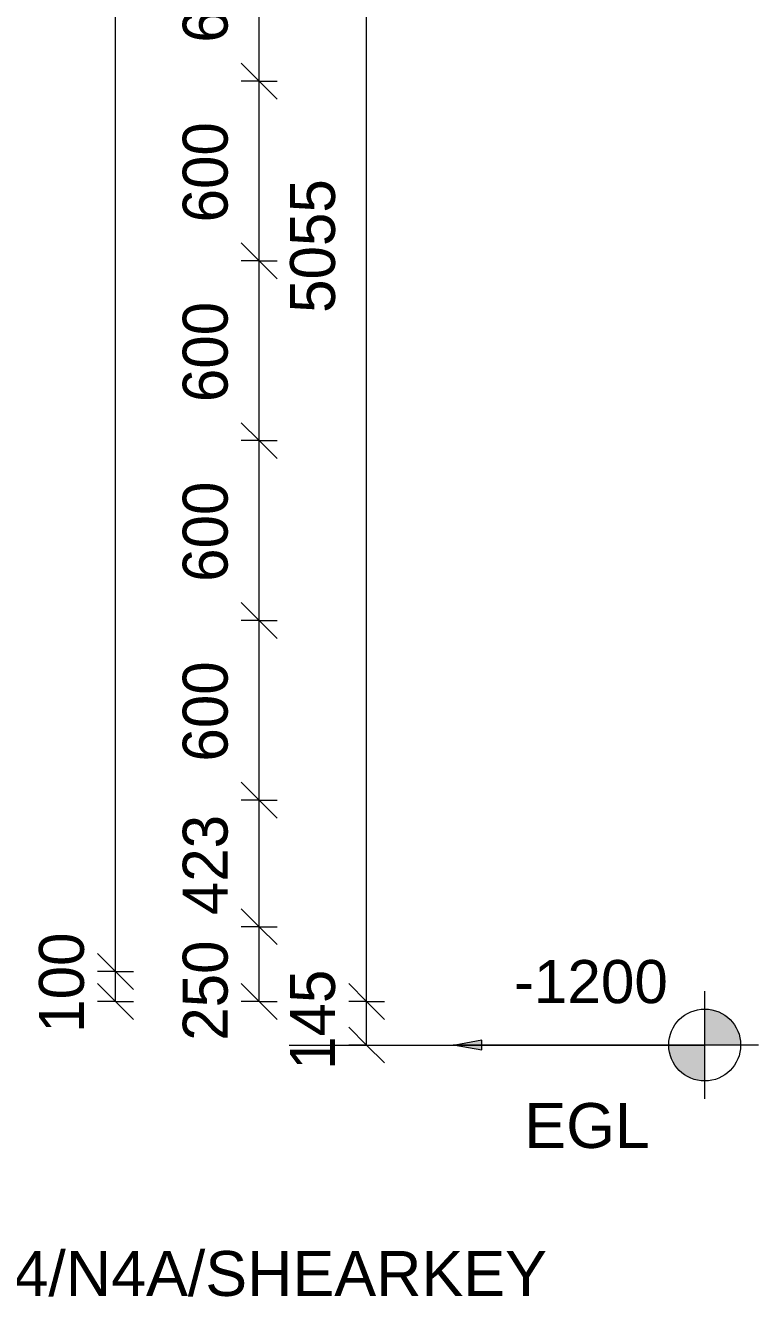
# Model space of a CAD drawing. Header units: millimetres. Extents: x -1213 to 19667, y -2591 to 13692.
# Drawn here: x 8607 to 11055, y -2380 to 1864 of the extents above; entities that cross this region are included whole.
import ezdxf

# ---------------------------------------------------------------- set-up
doc = ezdxf.new("R2010")
doc.units = ezdxf.units.MM
for name, color, linetype, lineweight in [('A-ANNO-DIMS', 211, 'Continuous', 9), ('A-ANNO-DIMS-60', 211, 'Continuous', 9), ('A-DETL-THIN', 151, 'Continuous', 18), ('G-ANNO-DIMS', 111, 'Continuous', 9), ('G-ANNO-TEXT', 231, 'Continuous', 9)]:
    doc.layers.add(name, color=color, linetype=linetype, lineweight=lineweight)
doc.styles.add('Arial_1', font='arial.ttf', dxfattribs={"height": 150})
doc.styles.add('Arial_2', font='arial.ttf', dxfattribs={"height": 144})
doc.styles.add('Nirmala UI Semilight', font='NirmalaS.ttf', dxfattribs={"height": 150})
doc.dimstyles.new('Arrow_Filled_-_2_5_NI_UI', dxfattribs={"dimscale": 304.8, "dimtxt": 157.104592, "dimasz": 0.393701, "dimexe": 0.19685, "dimexo": 0.0625, "dimgap": 0.19685, "dimtad": 1, "dimdec": 4, "dimzin": 0, "dimdsep": 46, "dimtxsty": 'Nirmala UI Semilight', "dimblk1": 'OBLIQUE', "dimblk2": 'OBLIQUE', "dimsah": 1, "dimcen": 0.09, "dimazin": 0, "dimtfac": 1, "dimtdec": 4, "dimtix": 1, "dimtmove": 0, "dimatfit": 3, "dimfxl": 0.19685, "dimfxlon": 1, "dimtvp": 1, "dimtolj": 1, "dimtzin": 0, "dimarcsym": 2})
doc.dimstyles.new('Arrow_Filled_-_2_5_NI_UI_1', dxfattribs={"dimscale": 304.8, "dimtxt": 157.104592, "dimasz": 0.393701, "dimexe": 0.19685, "dimexo": 0.0625, "dimgap": 0.19685, "dimtad": 1, "dimdec": 4, "dimzin": 0, "dimdsep": 46, "dimtxsty": 'Nirmala UI Semilight', "dimblk1": 'OBLIQUE', "dimblk2": 'OBLIQUE', "dimsah": 1, "dimcen": 0.09, "dimazin": 0, "dimtfac": 1, "dimtdec": 4, "dimtix": 1, "dimtmove": 2, "dimatfit": 3, "dimfxl": 0.19685, "dimfxlon": 1, "dimtvp": 1, "dimtolj": 1, "dimtzin": 0, "dimarcsym": 2})

# ---------------------------------------------------------------- blocks, each defined once
blk = doc.blocks.new('DIMBLOCK66-Elevation Front')
at = {"layer": 'A-ANNO-DIMS-60'}
for p, q in [((9388, -1145), (9328, -1085)), ((9388, -1145), (9328, -1145)), ((9388, -1395), (9388, -1145)), ((9388, -1145), (9448, -1205)), ((9388, -1145), (9448, -1145)), ((9388, -1395), (9328, -1335)), ((9388, -1395), (9328, -1395)), ((9388, -1395), (9448, -1455)), ((9388, -1395), (9448, -1395))]:
    blk.add_line(p, q, dxfattribs=at)
at = {"layer": 'A-ANNO-DIMS-60', "color": 0, "insert": (9132.3, -1525.8), "char_height": 150, "width": 411.328, "attachment_point": 1, "rotation": 90, "line_spacing_factor": 1.142579, "style": 'Nirmala UI Semilight'}
blk.add_mtext('250', dxfattribs=at)
blk = doc.blocks.new('_Oblique')
at = {"color": 0, "linetype": 'ByBlock', "lineweight": -2}
blk.add_line((-0.5, -0.5), (0.5, 0.5), dxfattribs=at)
blk = doc.blocks.new('DIMBLOCK67-Elevation Front')
at = {"layer": 'A-ANNO-DIMS-60'}
for p, q in [((9388, -722.5), (9328, -662.5)), ((9388, -722.5), (9328, -722.5)), ((9388, -1145), (9388, -722.5)), ((9388, -722.5), (9448, -782.5)), ((9388, -722.5), (9448, -722.5)), ((9388, -1145), (9328, -1085)), ((9388, -1145), (9328, -1145)), ((9388, -1145), (9448, -1205)), ((9388, -1145), (9448, -1145))]:
    blk.add_line(p, q, dxfattribs=at)
at = {"layer": 'A-ANNO-DIMS-60', "color": 0, "insert": (9132.3, -1106.6), "char_height": 150, "width": 414.756, "attachment_point": 1, "rotation": 90, "line_spacing_factor": 1.142579, "style": 'Nirmala UI Semilight'}
blk.add_mtext('423', dxfattribs=at)
blk = doc.blocks.new('DIMBLOCK68-Elevation Front')
at = {"layer": 'A-ANNO-DIMS-60'}
for p, q in [((9388, -122.5), (9328, -62.5)), ((9388, -122.5), (9328, -122.5)), ((9388, -722.5), (9388, -122.5)), ((9388, -122.5), (9448, -182.5)), ((9388, -122.5), (9448, -122.5)), ((9388, -722.5), (9328, -662.5)), ((9388, -722.5), (9328, -722.5)), ((9388, -722.5), (9448, -782.5)), ((9388, -722.5), (9448, -722.5))]:
    blk.add_line(p, q, dxfattribs=at)
at = {"layer": 'A-ANNO-DIMS-60', "color": 0, "insert": (9132.3, -593.9), "char_height": 150, "width": 411.328, "attachment_point": 1, "rotation": 90, "line_spacing_factor": 1.142579, "style": 'Nirmala UI Semilight'}
blk.add_mtext('600', dxfattribs=at)
blk = doc.blocks.new('DIMBLOCK69-Elevation Front')
at = {"layer": 'A-ANNO-DIMS-60'}
for p, q in [((9388, 477.5), (9328, 537.5)), ((9388, 477.5), (9328, 477.5)), ((9388, -122.5), (9388, 477.5)), ((9388, 477.5), (9448, 417.5)), ((9388, 477.5), (9448, 477.5)), ((9388, -122.5), (9328, -62.5)), ((9388, -122.5), (9328, -122.5)), ((9388, -122.5), (9448, -182.5)), ((9388, -122.5), (9448, -122.5))]:
    blk.add_line(p, q, dxfattribs=at)
at = {"layer": 'A-ANNO-DIMS-60', "color": 0, "insert": (9132.3, 6.1), "char_height": 150, "width": 411.328, "attachment_point": 1, "rotation": 90, "line_spacing_factor": 1.142579, "style": 'Nirmala UI Semilight'}
blk.add_mtext('600', dxfattribs=at)
blk = doc.blocks.new('DIMBLOCK70-Elevation Front')
at = {"layer": 'A-ANNO-DIMS-60'}
for p, q in [((9388, 1077.5), (9328, 1137.5)), ((9388, 1077.5), (9328, 1077.5)), ((9388, 477.5), (9388, 1077.5)), ((9388, 1077.5), (9448, 1017.5)), ((9388, 1077.5), (9448, 1077.5)), ((9388, 477.5), (9328, 537.5)), ((9388, 477.5), (9328, 477.5)), ((9388, 477.5), (9448, 417.5)), ((9388, 477.5), (9448, 477.5))]:
    blk.add_line(p, q, dxfattribs=at)
at = {"layer": 'A-ANNO-DIMS-60', "color": 0, "insert": (9132.3, 606.1), "char_height": 150, "width": 411.328, "attachment_point": 1, "rotation": 90, "line_spacing_factor": 1.142579, "style": 'Nirmala UI Semilight'}
blk.add_mtext('600', dxfattribs=at)
blk = doc.blocks.new('DIMBLOCK71-Elevation Front')
at = {"layer": 'A-ANNO-DIMS-60'}
for p, q in [((9388, 1677.5), (9328, 1737.5)), ((9388, 1677.5), (9328, 1677.5)), ((9388, 1077.5), (9388, 1677.5)), ((9388, 1677.5), (9448, 1617.5)), ((9388, 1677.5), (9448, 1677.5)), ((9388, 1077.5), (9328, 1137.5)), ((9388, 1077.5), (9328, 1077.5)), ((9388, 1077.5), (9448, 1017.5)), ((9388, 1077.5), (9448, 1077.5))]:
    blk.add_line(p, q, dxfattribs=at)
at = {"layer": 'A-ANNO-DIMS-60', "color": 0, "insert": (9132.3, 1206.1), "char_height": 150, "width": 411.328, "attachment_point": 1, "rotation": 90, "line_spacing_factor": 1.142579, "style": 'Nirmala UI Semilight'}
blk.add_mtext('600', dxfattribs=at)
blk = doc.blocks.new('DIMBLOCK72-Elevation Front')
at = {"layer": 'A-ANNO-DIMS-60'}
for p, q in [((9388, 2277.5), (9328, 2337.5)), ((9388, 2277.5), (9328, 2277.5)), ((9388, 1677.5), (9388, 2277.5)), ((9388, 2277.5), (9448, 2217.5)), ((9388, 2277.5), (9448, 2277.5)), ((9388, 1677.5), (9328, 1737.5)), ((9388, 1677.5), (9328, 1677.5)), ((9388, 1677.5), (9448, 1617.5)), ((9388, 1677.5), (9448, 1677.5))]:
    blk.add_line(p, q, dxfattribs=at)
at = {"layer": 'A-ANNO-DIMS-60', "color": 0, "insert": (9132.3, 1806.1), "char_height": 150, "width": 411.328, "attachment_point": 1, "rotation": 90, "line_spacing_factor": 1.142579, "style": 'Nirmala UI Semilight'}
blk.add_mtext('600', dxfattribs=at)
blk = doc.blocks.new('DIMBLOCK83-Elevation Front')
at = {"layer": 'A-ANNO-DIMS-60'}
for p, q in [((8908, -1295), (8848, -1235)), ((8908, -1295), (8848, -1295)), ((8908, -1395), (8908, -1295)), ((8908, -1295), (8968, -1355)), ((8908, -1295), (8968, -1295)), ((8908, -1395), (8848, -1335)), ((8908, -1395), (8848, -1395)), ((8908, -1395), (8968, -1455)), ((8908, -1395), (8968, -1395))]:
    blk.add_line(p, q, dxfattribs=at)
at = {"layer": 'A-ANNO-DIMS-60', "color": 0, "insert": (8652.3, -1499.2), "char_height": 150, "width": 370.196, "attachment_point": 1, "rotation": 90, "line_spacing_factor": 1.142579, "style": 'Nirmala UI Semilight'}
blk.add_mtext('100', dxfattribs=at)
blk = doc.blocks.new('DIMBLOCK84-Elevation Front')
at = {"layer": 'A-ANNO-DIMS-60'}
for p, q in [((8908, 7600), (8848, 7660)), ((8908, 7600), (8848, 7600)), ((8908, -1295), (8908, 7600)), ((8908, 7600), (8968, 7540)), ((8908, 7600), (8968, 7600)), ((8908, -1295), (8848, -1235)), ((8908, -1295), (8848, -1295)), ((8908, -1295), (8968, -1355)), ((8908, -1295), (8968, -1295))]:
    blk.add_line(p, q, dxfattribs=at)
at = {"layer": 'A-ANNO-DIMS-60', "color": 0, "insert": (8652.3, 2382.7), "char_height": 150, "width": 1847.55, "attachment_point": 1, "rotation": 90, "line_spacing_factor": 1.142579, "style": 'Nirmala UI Semilight'}
blk.add_mtext('T8@200mm C/C', dxfattribs=at)
blk = doc.blocks.new('Spot Elevations - M_Spot Elevation - Target Filled-10609-Elevation Front')
at = {"layer": 'G-ANNO-DIMS'}
h = blk.add_hatch(color=256, dxfattribs=at)
edge = h.paths.add_edge_path()
edge.add_line((10945.6, 7660), (11065.6, 7660))
edge.add_arc((10945.6, 7660), 120, 0, 90)
edge.add_line((10945.6, 7780), (10945.6, 7660))
h = blk.add_hatch(color=256, dxfattribs=at)
edge = h.paths.add_edge_path()
edge.add_line((10945.6, 7660), (10825.6, 7660))
edge.add_arc((10945.6, 7660), 120, 180, 270)
edge.add_line((10945.6, 7540), (10945.6, 7660))
for p, q in [((10945.6, 7480), (10945.6, 7840)), ((11125.6, 7660), (10105.6, 7660))]:
    blk.add_line(p, q, dxfattribs=at)
blk.add_circle((10945.6, 7660), 120, dxfattribs=at)
blk = doc.blocks.new('DIMBLOCK86-Elevation Front')
at = {"layer": 'A-ANNO-DIMS-60'}
for p, q in [((9746.5, -1395), (9686.5, -1335)), ((9746.5, -1395), (9686.5, -1395)), ((9746.5, -1540), (9746.5, -1395)), ((9746.5, -1395), (9806.5, -1455)), ((9746.5, -1395), (9806.5, -1395)), ((9746.5, -1540), (9686.5, -1480)), ((9746.5, -1540), (9686.5, -1540)), ((9746.5, -1540), (9806.5, -1600)), ((9746.5, -1540), (9806.5, -1540))]:
    blk.add_line(p, q, dxfattribs=at)
at = {"layer": 'A-ANNO-DIMS-60', "color": 0, "insert": (9490.8, -1623.2), "char_height": 150, "width": 373.623, "attachment_point": 1, "rotation": 90, "line_spacing_factor": 1.142579, "style": 'Nirmala UI Semilight'}
blk.add_mtext('145', dxfattribs=at)
blk = doc.blocks.new('DIMBLOCK87-Elevation Front')
at = {"layer": 'A-ANNO-DIMS-60'}
for p, q in [((9746.5, 3660), (9686.5, 3720)), ((9746.5, 3660), (9686.5, 3660)), ((9746.5, -1395), (9746.5, 3660)), ((9746.5, 3660), (9806.5, 3600)), ((9746.5, 3660), (9806.5, 3660)), ((9746.5, -1395), (9686.5, -1335)), ((9746.5, -1395), (9686.5, -1395)), ((9746.5, -1395), (9806.5, -1455)), ((9746.5, -1395), (9806.5, -1395))]:
    blk.add_line(p, q, dxfattribs=at)
at = {"layer": 'A-ANNO-DIMS-60', "color": 0, "insert": (9490.8, 904), "char_height": 150, "width": 548.438, "attachment_point": 1, "rotation": 90, "line_spacing_factor": 1.142579, "style": 'Nirmala UI Semilight'}
blk.add_mtext('5055', dxfattribs=at)

msp = doc.modelspace()

# ---------------------------------------------------------------- hatches: boundary and pattern name
at = {"layer": 'G-ANNO-DIMS'}
msp.add_hatch(color=256, dxfattribs=at).paths.add_polyline_path([(10041.71892, -1540), (10131.71892, -1555.86943), (10131.71892, -1524.13057)])

# ---------------------------------------------------------------- linework, layer by layer
at = {"layer": 'A-DETL-THIN'}
msp.add_line((9488.04163, -1540), (10826.56745, -1540), dxfattribs=at)
at = {"layer": 'G-ANNO-DIMS'}
for p, q in [((10131.71892, -1524.13057), (10041.71892, -1540)), ((10131.71892, -1555.86943), (10131.71892, -1524.13057)), ((10041.71892, -1540), (10131.71892, -1555.86943)), ((10041.71892, -1540), (10361.92051, -1540)), ((10361.92051, -1540), (10875.45136, -1540))]:
    msp.add_line(p, q, dxfattribs=at)

# ---------------------------------------------------------------- block references
msp.add_blockref('Spot Elevations - M_Spot Elevation - Target Filled-10609-Elevation Front', (-70.13827, -9200), dxfattribs=at)

# ---------------------------------------------------------------- texts
at = {"layer": 'G-ANNO-TEXT', "color": 7, "char_height": 150, "attachment_point": 1, "style": 'Arial_1'}
for s, insert, width in [('EGL', (10273.15118, -1733.79296), 505.063125), ('N4/N4A/SHEARKEY', (8415.81689, -2227.70013), 2332.910625)]:
    msp.add_mtext(s, dxfattribs=dict(at, insert=insert, width=width))

# ---------------------------------------------------------------- dimensions: what is measured, and where the dimension line sits
at = {"layer": 'A-ANNO-DIMS'}
dim = msp.add_linear_dim(base=(8908.04163, 7600), p1=(8848.04163, -1295), p2=(8848.04163, 7600), angle=90, text='T8@200mm C/C', dimstyle='Arrow_Filled_-_2_5_NI_UI', override={"dimpost": '<>', "dimfxl": 8895}, dxfattribs=at)
dim.commit()
dim.dimension.update_dxf_attribs({"geometry": 'DIMBLOCK84-Elevation Front', "text_midpoint": (8759.3387, 3152.5)})
for base, p1, p2, override, picture, middle in [((9746.54549, 3660), (9686.54549, -1395), (9686.54549, 3660), {"dimpost": '<>', "dimfxl": 5055}, 'DIMBLOCK87-Elevation Front', (9609.03503, 1132.5)), ((9388.04163, 2277.50781), (9328.04163, 1677.50781), (9328.04163, 2277.50781), {"dimpost": '<>', "dimfxl": 600}, 'DIMBLOCK72-Elevation Front', (9250.47887, 1977.50781)), ((9388.04163, 1677.50781), (9328.04163, 1077.50781), (9328.04163, 1677.50781), {"dimpost": '<>', "dimfxl": 600}, 'DIMBLOCK71-Elevation Front', (9250.47887, 1377.50781)), ((9388.04163, 1077.50781), (9328.04163, 477.50781), (9328.04163, 1077.50781), {"dimpost": '<>', "dimfxl": 600}, 'DIMBLOCK70-Elevation Front', (9250.47887, 777.50781)), ((9388.04163, 477.50781), (9328.04163, -122.49219), (9328.04163, 477.50781), {"dimpost": '<>', "dimfxl": 600}, 'DIMBLOCK69-Elevation Front', (9250.47887, 177.50781)), ((9388.04163, -122.49219), (9328.04163, -722.49219), (9328.04163, -122.49219), {"dimpost": '<>', "dimfxl": 600}, 'DIMBLOCK68-Elevation Front', (9250.47887, -422.49219)), ((9388.04163, -722.49219), (9328.04163, -1145), (9328.04163, -722.49219), {"dimpost": '<>', "dimfxl": 422.507812}, 'DIMBLOCK67-Elevation Front', (9250.47887, -933.74609)), ((8908.04163, -1295), (8848.04163, -1395), (8848.04163, -1295), {"dimpost": '<>', "dimfxl": 100}, 'DIMBLOCK83-Elevation Front', (8770.11276, -1345)), ((9746.54549, -1395), (9686.54549, -1540), (9686.54549, -1395), {"dimpost": '<>', "dimfxl": 145}, 'DIMBLOCK86-Elevation Front', (9608.61662, -1467.5))]:
    dim = msp.add_linear_dim(base=base, p1=p1, p2=p2, angle=90, dimstyle='Arrow_Filled_-_2_5_NI_UI', override=override, dxfattribs=at)
    dim.commit()
    dim.dimension.update_dxf_attribs({"geometry": picture, "text_midpoint": middle})
dim = msp.add_linear_dim(base=(9388.04163, -1145), p1=(9328.04163, -1395), p2=(9328.04163, -1145), angle=90, dimstyle='Arrow_Filled_-_2_5_NI_UI_1', override={"dimpost": '<>', "dimfxl": 250}, dxfattribs=at)
dim.commit()
dim.dimension.update_dxf_attribs({"geometry": 'DIMBLOCK66-Elevation Front', "text_midpoint": (9232.33848, -1320.10389), "dimtype": 160, "text_rotation": 90})

# ---------------------------------------------------------------- next in the draw order: texts
at = {"layer": 'G-ANNO-DIMS', "insert": (10238.08439, -1256.27413), "char_height": 144, "width": 615.2807198, "attachment_point": 1, "line_spacing_factor": 0.941778, "style": 'Arial_2', "bg_fill": 3, "box_fill_scale": 0, "bg_fill_color": 256, "bg_fill_true_color": 3254780160, "bg_fill_transparency": 256}
msp.add_mtext('-1200', dxfattribs=at)

doc.saveas('drawing.dxf')
